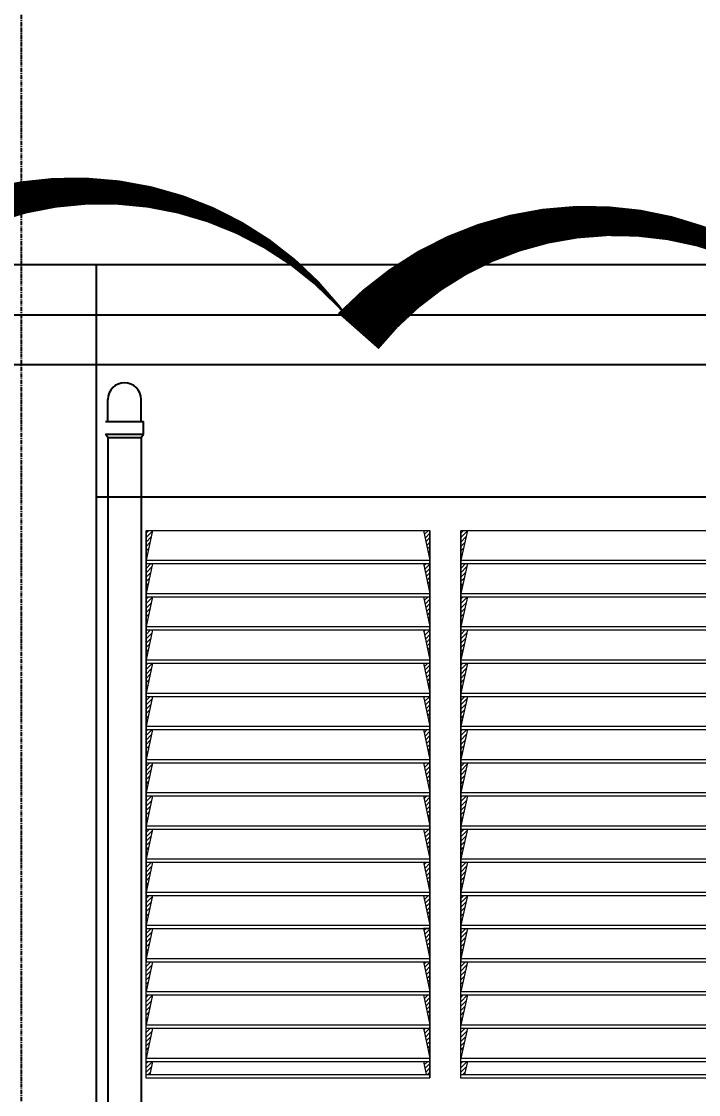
# Model space of a CAD drawing. Header units: inches. Extents: x 102027 to 175311, y -32523 to 10797.
# Drawn here: x 133638 to 135676, y 955 to 4189 of the extents above; entities that cross this region are included whole.
import ezdxf
from ezdxf import colors
from ezdxf.entities.mleader import LeaderData, LeaderLine
from ezdxf.math import Vec2, Vec3

# ---------------------------------------------------------------- set-up
doc = ezdxf.new("R2010")
doc.units = ezdxf.units.IN
doc.header["$MEASUREMENT"] = 0
for name, pattern in [('CENTER', [2, 1.25, -0.25, 0.25, -0.25]), ('HIDDEN', [0.375, 0.25, -0.125]), ('HIDDEN2', [0.1875, 0.125, -0.0625])]:
    doc.linetypes.add(name, pattern=pattern)
for name, color, linetype in [('1', 1, 'CENTER'), ('M-CLOUD', 2, 'Continuous'), ('M-HVAC-PIPE-NEW', 6, 'HIDDEN2'), ('M-X-BKGD', 8, 'Continuous')]:
    doc.layers.add(name, color=color, linetype=linetype)
doc.layers.add('grid nos', color=253, linetype='Continuous', lineweight=0)
doc.styles.add('RomanS', font='romans.shx', dxfattribs={"width": 0.8})

# ---------------------------------------------------------------- blocks, each defined once
blk = doc.blocks.new('VIL LOUVER 1')
at = {"layer": '1', "color": 170, "lineweight": 0}
for p, q in [((109432.2, 13061.1), (110287.2, 13061.1)), ((109432.2, 11761.1), (109432.2, 13061.1)), ((109432.2, 13061.1), (109432.2, 11761.1)), ((110267.2, 13061.1), (110287.2, 13061.1)), ((110267.2, 13061.1), (110287.2, 13061.1)), ((110287.2, 11411.1), (110287.2, 13061.1)), ((110287.2, 13061.1), (110287.2, 11411.1)), ((110379.7, 13061.1), (111234.7, 13061.1)), ((110379.7, 11761.1), (110379.7, 13061.1)), ((110379.7, 13061.1), (110379.7, 11761.1)), ((109432.2, 12971.1), (110287.2, 12971.1)), ((110379.7, 12971.1), (111234.7, 12971.1)), ((109432.2, 12961.1), (110287.2, 12961.1)), ((110267.2, 12961.1), (110287.2, 12961.1)), ((110267.2, 12961.1), (110287.2, 12961.1)), ((110379.7, 12961.1), (111234.7, 12961.1)), ((109432.2, 12871.1), (110287.2, 12871.1)), ((109432.2, 12861.1), (110287.2, 12861.1)), ((110267.2, 12861.1), (110287.2, 12861.1)), ((110267.2, 12861.1), (110287.2, 12861.1)), ((110379.7, 12871.1), (111234.7, 12871.1)), ((110379.7, 12861.1), (111234.7, 12861.1)), ((109432.2, 12771.1), (110287.2, 12771.1)), ((109432.2, 12761.1), (110287.2, 12761.1)), ((110267.2, 12761.1), (110287.2, 12761.1)), ((110267.2, 12761.1), (110287.2, 12761.1)), ((110379.7, 12771.1), (111234.7, 12771.1)), ((110379.7, 12761.1), (111234.7, 12761.1)), ((109432.2, 12671.1), (110287.2, 12671.1)), ((109432.2, 12661.1), (110287.2, 12661.1)), ((110267.2, 12661.1), (110287.2, 12661.1)), ((110267.2, 12661.1), (110287.2, 12661.1)), ((110379.7, 12671.1), (111234.7, 12671.1)), ((110379.7, 12661.1), (111234.7, 12661.1)), ((109432.2, 12571.1), (110287.2, 12571.1)), ((109432.2, 12561.1), (110287.2, 12561.1)), ((110267.2, 12561.1), (110287.2, 12561.1)), ((110267.2, 12561.1), (110287.2, 12561.1)), ((110379.7, 12571.1), (111234.7, 12571.1)), ((110379.7, 12561.1), (111234.7, 12561.1)), ((109432.2, 12471.1), (110287.2, 12471.1)), ((109432.2, 12461.1), (110287.2, 12461.1)), ((110267.2, 12461.1), (110287.2, 12461.1)), ((110267.2, 12461.1), (110287.2, 12461.1)), ((110379.7, 12471.1), (111234.7, 12471.1)), ((110379.7, 12461.1), (111234.7, 12461.1)), ((109432.2, 12371.1), (110287.2, 12371.1)), ((109432.2, 12361.1), (110287.2, 12361.1)), ((110267.2, 12361.1), (110287.2, 12361.1)), ((110267.2, 12361.1), (110287.2, 12361.1)), ((110379.7, 12371.1), (111234.7, 12371.1)), ((110379.7, 12361.1), (111234.7, 12361.1)), ((109432.2, 12271.1), (110287.2, 12271.1)), ((109432.2, 12261.1), (110287.2, 12261.1)), ((110267.2, 12261.1), (110287.2, 12261.1)), ((110267.2, 12261.1), (110287.2, 12261.1)), ((110379.7, 12271.1), (111234.7, 12271.1)), ((110379.7, 12261.1), (111234.7, 12261.1)), ((109432.2, 12171.1), (110287.2, 12171.1)), ((109432.2, 12161.1), (110287.2, 12161.1)), ((110267.2, 12161.1), (110287.2, 12161.1)), ((110267.2, 12161.1), (110287.2, 12161.1)), ((110379.7, 12171.1), (111234.7, 12171.1)), ((110379.7, 12161.1), (111234.7, 12161.1)), ((109432.2, 12071.1), (110287.2, 12071.1)), ((110379.7, 12071.1), (111234.7, 12071.1)), ((109432.2, 12061.1), (110287.2, 12061.1)), ((110267.2, 12061.1), (110287.2, 12061.1)), ((110267.2, 12061.1), (110287.2, 12061.1)), ((110379.7, 12061.1), (111234.7, 12061.1)), ((109432.2, 11971.1), (110287.2, 11971.1)), ((110379.7, 11971.1), (111234.7, 11971.1)), ((109432.2, 11961.1), (110287.2, 11961.1)), ((110267.2, 11961.1), (110287.2, 11961.1)), ((110267.2, 11961.1), (110287.2, 11961.1)), ((110379.7, 11961.1), (111234.7, 11961.1)), ((109432.2, 11871.1), (110287.2, 11871.1)), ((110379.7, 11871.1), (111234.7, 11871.1)), ((109432.2, 11861.1), (110287.2, 11861.1)), ((110267.2, 11861.1), (110287.2, 11861.1)), ((110267.2, 11861.1), (110287.2, 11861.1)), ((110379.7, 11861.1), (111234.7, 11861.1)), ((109432.2, 11771.1), (110287.2, 11771.1)), ((109432.2, 11761.1), (110287.2, 11761.1)), ((110267.2, 11761.1), (110287.2, 11761.1)), ((110267.2, 11761.1), (110287.2, 11761.1)), ((110287, 11771.1), (110287.2, 11771.1)), ((110287, 11771.1), (110287.2, 11771.1)), ((110379.7, 11771.1), (111234.7, 11771.1)), ((110379.7, 11761.1), (111234.7, 11761.1)), ((109432.2, 11671.1), (110287.2, 11671.1)), ((109432.2, 11661.1), (110287.2, 11661.1)), ((110267.2, 11661.1), (110287.2, 11661.1)), ((110267.2, 11661.1), (110287.2, 11661.1)), ((110286.8, 11671.1), (110287.2, 11671.1)), ((110286.8, 11671.1), (110287.2, 11671.1)), ((110379.7, 11671.1), (111234.7, 11671.1)), ((110379.7, 11661.1), (111234.7, 11661.1)), ((109432.2, 11571.1), (110287.2, 11571.1)), ((109432.2, 11561.1), (110287.2, 11561.1)), ((110267.2, 11561.1), (110287.2, 11561.1)), ((110267.2, 11561.1), (110287.2, 11561.1)), ((110286.7, 11571.1), (110287.2, 11571.1)), ((110286.7, 11571.1), (110287.2, 11571.1)), ((110379.7, 11571.1), (111234.7, 11571.1)), ((110379.7, 11561.1), (111234.7, 11561.1)), ((109432.2, 11471.1), (110287.2, 11471.1)), ((109432.2, 11461.1), (110287.2, 11461.1)), ((110267.2, 11461.1), (110287.2, 11461.1)), ((110267.2, 11461.1), (110287.2, 11461.1)), ((110286.5, 11471.1), (110287.2, 11471.1)), ((110286.5, 11471.1), (110287.2, 11471.1)), ((110379.7, 11471.1), (111234.7, 11471.1)), ((110379.7, 11461.1), (111234.7, 11461.1)), ((109431.4, 11421.1), (110287.2, 11421.1)), ((110276.1, 11421.1), (110287.2, 11421.1)), ((110276.1, 11421.1), (110286.4, 11421.1)), ((110378.9, 11421.1), (111234.7, 11421.1)), ((109431.4, 11411.1), (110287.2, 11411.1)), ((110286.4, 11411.1), (110287.2, 11411.1)), ((110378.9, 11411.1), (111234.7, 11411.1))]:
    blk.add_line(p, q, dxfattribs=at)
at = {"layer": 'grid nos', "color": 170, "linetype": 'Continuous', "ltscale": 10000}
for p, q in [((109432.2, 13052.5), (109440.7, 13061.1)), ((109432.2, 13039.3), (109451.7, 13058.7)), ((109432.2, 13026), (109447.9, 13041.7)), ((110267.6, 13059.4), (110269.2, 13061.1)), ((110270, 13048.6), (110282.5, 13061.1)), ((110272.4, 13037.7), (110287.2, 13052.5)), ((110274.8, 13026.9), (110287.2, 13039.3)), ((110379.7, 13052.5), (110388.2, 13061.1)), ((110379.7, 13039.3), (110399.2, 13058.7)), ((110379.7, 13026), (110395.4, 13041.7)), ((109432.2, 13012.7), (109444.1, 13024.7)), ((109432.2, 12999.5), (109440.3, 13007.6)), ((110277.2, 13016), (110287.2, 13026)), ((110279.6, 13005.2), (110287.2, 13012.8)), ((110379.7, 13012.7), (110391.6, 13024.7)), ((110379.7, 12999.5), (110387.8, 13007.6)), ((109432.2, 12986.2), (109436.5, 12990.6)), ((109432.2, 12973), (109432.7, 12973.5)), ((110282, 12994.3), (110287.2, 12999.5)), ((110284.4, 12983.5), (110287.2, 12986.2)), ((110286.8, 12972.6), (110287.2, 12973)), ((110379.7, 12986.2), (110384, 12990.6)), ((110379.7, 12973), (110380.2, 12973.5)), ((109432.2, 12959.7), (109433.5, 12961.1)), ((109432.2, 12946.5), (109446.8, 12961.1)), ((109432.2, 12933.2), (109449.9, 12950.9)), ((110268.7, 12954.5), (110275.3, 12961.1)), ((110271.1, 12943.6), (110287.2, 12959.7)), ((110273.5, 12932.8), (110287.2, 12946.5)), ((110379.7, 12959.7), (110381, 12961.1)), ((110379.7, 12946.5), (110394.3, 12961.1)), ((110379.7, 12933.2), (110397.4, 12950.9)), ((109432.2, 12919.9), (109446.2, 12933.9)), ((109432.2, 12906.7), (109442.4, 12916.9)), ((110275.9, 12921.9), (110287.2, 12933.2)), ((110278.3, 12911.1), (110287.2, 12920)), ((110280.7, 12900.2), (110287.2, 12906.7)), ((110379.7, 12919.9), (110393.7, 12933.9)), ((110379.7, 12906.7), (110389.9, 12916.9)), ((109432.2, 12893.4), (109438.6, 12899.8)), ((109432.2, 12880.2), (109434.8, 12882.8)), ((110283.1, 12889.4), (110287.2, 12893.4)), ((110285.5, 12878.5), (110287.2, 12880.2)), ((110379.7, 12893.4), (110386.1, 12899.8)), ((110379.7, 12880.2), (110382.3, 12882.8)), ((109432.2, 12853.6), (109439.6, 12861.1)), ((109432.2, 12840.4), (109452, 12860.2)), ((109432.2, 12827.1), (109448.2, 12843.2)), ((110267.4, 12860.3), (110268.1, 12861.1)), ((110269.8, 12849.5), (110281.3, 12861.1)), ((110272.2, 12838.6), (110287.2, 12853.7)), ((110274.6, 12827.8), (110287.2, 12840.4)), ((110379.7, 12853.6), (110387.1, 12861.1)), ((110379.7, 12840.4), (110399.5, 12860.2)), ((110379.7, 12827.1), (110395.7, 12843.2)), ((109432.2, 12813.9), (109444.4, 12826.1)), ((109432.2, 12800.6), (109440.6, 12809.1)), ((110277, 12816.9), (110287.2, 12827.1)), ((110279.4, 12806.1), (110287.2, 12813.9)), ((110379.7, 12813.9), (110391.9, 12826.1)), ((110379.7, 12800.6), (110388.1, 12809.1)), ((109432.2, 12787.4), (109436.8, 12792)), ((109432.2, 12774.1), (109433.1, 12775)), ((110281.8, 12795.3), (110287.2, 12800.6)), ((110284.2, 12784.4), (110287.2, 12787.4)), ((110286.6, 12773.6), (110287.2, 12774.1)), ((110379.7, 12787.4), (110384.3, 12792)), ((110379.7, 12774.1), (110380.6, 12775)), ((109432.2, 12760.8), (109432.4, 12761.1)), ((109432.2, 12747.6), (109445.7, 12761.1)), ((109432.2, 12734.3), (109450.3, 12752.4)), ((110268.5, 12755.4), (110274.1, 12761.1)), ((110270.9, 12744.5), (110287.2, 12760.9)), ((110273.3, 12733.7), (110287.2, 12747.6)), ((110379.7, 12760.8), (110379.9, 12761.1)), ((110379.7, 12747.6), (110393.2, 12761.1)), ((110379.7, 12734.3), (110397.8, 12752.4)), ((109432.2, 12721.1), (109446.5, 12735.4)), ((109432.2, 12707.8), (109442.7, 12718.3)), ((110275.7, 12722.8), (110287.2, 12734.3)), ((110278.1, 12712), (110287.2, 12721.1)), ((110379.7, 12721.1), (110394, 12735.4)), ((110379.7, 12707.8), (110390.2, 12718.3)), ((109432.2, 12694.5), (109438.9, 12701.3)), ((109432.2, 12681.3), (109435.1, 12684.2)), ((110280.5, 12701.1), (110287.2, 12707.8)), ((110282.9, 12690.3), (110287.2, 12694.6)), ((110285.3, 12679.4), (110287.2, 12681.3)), ((110379.7, 12694.5), (110386.4, 12701.3)), ((110379.7, 12681.3), (110382.6, 12684.2)), ((109432.2, 12654.8), (109438.5, 12661.1)), ((109432.2, 12641.5), (109451.7, 12661.1)), ((110269.6, 12650.4), (110280.2, 12661.1)), ((110272, 12639.6), (110287.2, 12654.8)), ((110379.7, 12654.8), (110386, 12661.1)), ((110379.7, 12641.5), (110399.2, 12661.1)), ((109432.2, 12628.3), (109448.5, 12644.6)), ((109432.2, 12615), (109444.7, 12627.6)), ((110274.4, 12628.7), (110287.2, 12641.5)), ((110276.8, 12617.9), (110287.2, 12628.3)), ((110279.2, 12607), (110287.2, 12615)), ((110379.7, 12628.3), (110396, 12644.6)), ((110379.7, 12615), (110392.2, 12627.6)), ((109432.2, 12601.7), (109441, 12610.5)), ((109432.2, 12588.5), (109437.2, 12593.5)), ((110281.6, 12596.2), (110287.2, 12601.8)), ((110284, 12585.3), (110287.2, 12588.5)), ((110379.7, 12601.7), (110388.5, 12610.5)), ((110379.7, 12588.5), (110384.7, 12593.5)), ((109432.2, 12575.2), (109433.4, 12576.4)), ((109432.2, 12548.7), (109444.5, 12561.1)), ((109432.2, 12535.4), (109450.6, 12553.8)), ((110268.2, 12556.3), (110273, 12561.1)), ((110270.7, 12545.4), (110286.3, 12561.1)), ((110273.1, 12534.6), (110287.2, 12548.7)), ((110286.4, 12574.5), (110287.2, 12575.2)), ((110379.7, 12575.2), (110380.9, 12576.4)), ((110379.7, 12548.7), (110392, 12561.1)), ((110379.7, 12535.4), (110398.1, 12553.8)), ((109432.2, 12522.2), (109446.8, 12536.8)), ((109432.2, 12508.9), (109443, 12519.8)), ((110275.5, 12523.8), (110287.2, 12535.5)), ((110277.9, 12512.9), (110287.2, 12522.2)), ((110379.7, 12522.2), (110394.3, 12536.8)), ((110379.7, 12508.9), (110390.5, 12519.8)), ((109432.2, 12495.7), (109439.2, 12502.7)), ((109432.2, 12482.4), (109435.4, 12485.7)), ((110280.3, 12502.1), (110287.2, 12508.9)), ((110282.7, 12491.2), (110287.2, 12495.7)), ((110379.7, 12495.7), (110386.7, 12502.7)), ((110379.7, 12482.4), (110382.9, 12485.7)), ((109432.2, 12455.9), (109437.3, 12461.1)), ((109432.2, 12442.6), (109450.6, 12461.1)), ((110269.4, 12451.3), (110279.1, 12461.1)), ((110271.8, 12440.5), (110287.2, 12455.9)), ((110285.1, 12480.4), (110287.2, 12482.4)), ((110379.7, 12455.9), (110384.8, 12461.1)), ((110379.7, 12442.6), (110398.1, 12461.1)), ((109432.2, 12429.4), (109448.9, 12446)), ((109432.2, 12416.1), (109445.1, 12429)), ((110274.2, 12429.6), (110287.2, 12442.7)), ((110276.6, 12418.8), (110287.2, 12429.4)), ((110379.7, 12429.4), (110396.4, 12446)), ((110379.7, 12416.1), (110392.6, 12429)), ((109432.2, 12402.9), (109441.3, 12412)), ((109432.2, 12389.6), (109437.5, 12394.9)), ((110279, 12407.9), (110287.2, 12416.1)), ((110281.4, 12397.1), (110287.2, 12402.9)), ((110283.8, 12386.2), (110287.2, 12389.6)), ((110379.7, 12402.9), (110388.8, 12412)), ((110379.7, 12389.6), (110385, 12394.9)), ((109432.2, 12376.3), (109433.7, 12377.9)), ((109432.2, 12349.8), (109443.4, 12361.1)), ((109432.2, 12336.6), (109450.9, 12355.3)), ((110268, 12357.2), (110271.9, 12361.1)), ((110270.5, 12346.4), (110285.1, 12361.1)), ((110286.2, 12375.4), (110287.2, 12376.4)), ((110379.7, 12376.3), (110381.2, 12377.9)), ((110379.7, 12349.8), (110390.9, 12361.1)), ((110379.7, 12336.6), (110398.4, 12355.3)), ((109432.2, 12323.3), (109447.1, 12338.2)), ((110272.9, 12335.5), (110287.2, 12349.8)), ((110275.3, 12324.7), (110287.2, 12336.6)), ((110277.7, 12313.8), (110287.2, 12323.3)), ((110379.7, 12323.3), (110394.6, 12338.2)), ((109432.2, 12310.1), (109443.3, 12321.2)), ((109432.2, 12296.8), (109439.5, 12304.2)), ((110280.1, 12303), (110287.2, 12310.1)), ((110282.5, 12292.1), (110287.2, 12296.8)), ((110379.7, 12310.1), (110390.8, 12321.2)), ((110379.7, 12296.8), (110387, 12304.2)), ((109432.2, 12283.5), (109435.8, 12287.1)), ((109432.2, 12257), (109436.2, 12261.1)), ((109432.2, 12243.8), (109449.5, 12261.1)), ((110269.1, 12252.3), (110277.9, 12261.1)), ((110271.6, 12241.4), (110287.2, 12257)), ((110284.9, 12281.3), (110287.2, 12283.6)), ((110379.7, 12283.5), (110383.3, 12287.1)), ((110379.7, 12257), (110383.7, 12261.1)), ((110379.7, 12243.8), (110397, 12261.1)), ((109432.2, 12230.5), (109449.2, 12247.5)), ((109432.2, 12217.2), (109445.4, 12230.4)), ((110274, 12230.6), (110287.2, 12243.8)), ((110276.4, 12219.7), (110287.2, 12230.5)), ((110379.7, 12230.5), (110396.7, 12247.5)), ((110379.7, 12217.2), (110392.9, 12230.4)), ((109432.2, 12204), (109441.6, 12213.4)), ((109432.2, 12190.7), (109437.8, 12196.4)), ((110278.8, 12208.9), (110287.2, 12217.3)), ((110281.2, 12198), (110287.2, 12204)), ((110379.7, 12204), (110389.1, 12213.4)), ((110379.7, 12190.7), (110385.3, 12196.4)), ((109432.2, 12177.5), (109434, 12179.3)), ((109432.2, 12151), (109442.3, 12161.1)), ((110267.8, 12158.1), (110270.8, 12161.1)), ((110270.3, 12147.3), (110284, 12161.1)), ((110283.6, 12187.2), (110287.2, 12190.7)), ((110286, 12176.3), (110287.2, 12177.5)), ((110379.7, 12177.5), (110381.5, 12179.3)), ((110379.7, 12151), (110389.8, 12161.1)), ((109432.2, 12137.7), (109451.2, 12156.7)), ((109432.2, 12124.4), (109447.4, 12139.7)), ((110272.7, 12136.4), (110287.2, 12151)), ((110275.1, 12125.6), (110287.2, 12137.7)), ((110379.7, 12137.7), (110398.7, 12156.7)), ((110379.7, 12124.4), (110394.9, 12139.7)), ((109432.2, 12111.2), (109443.7, 12122.6)), ((109432.2, 12097.9), (109439.9, 12105.6)), ((110277.5, 12114.7), (110287.2, 12124.5)), ((110279.9, 12103.9), (110287.2, 12111.2)), ((110282.3, 12093.1), (110287.2, 12097.9)), ((110379.7, 12111.2), (110391.2, 12122.6)), ((110379.7, 12097.9), (110387.4, 12105.6)), ((109432.2, 12084.7), (109436.1, 12088.6)), ((109432.2, 12071.4), (109432.3, 12071.5)), ((110284.7, 12082.2), (110287.2, 12084.7)), ((110287.1, 12071.4), (110287.2, 12071.4)), ((110379.7, 12084.7), (110383.6, 12088.6)), ((110379.7, 12071.4), (110379.8, 12071.5)), ((109432.2, 12058.2), (109435.1, 12061.1)), ((109432.2, 12044.9), (109448.4, 12061.1)), ((109432.2, 12031.6), (109449.5, 12048.9)), ((109432.2, 12018.4), (109445.7, 12031.9)), ((110268.9, 12053.2), (110276.8, 12061.1)), ((110271.4, 12042.3), (110287.2, 12058.2)), ((110273.8, 12031.5), (110287.2, 12044.9)), ((110276.2, 12020.6), (110287.2, 12031.6)), ((110379.7, 12058.2), (110382.6, 12061.1)), ((110379.7, 12044.9), (110395.9, 12061.1)), ((110379.7, 12031.6), (110397, 12048.9)), ((110379.7, 12018.4), (110393.2, 12031.9)), ((109432.2, 12005.1), (109441.9, 12014.8)), ((110278.6, 12009.8), (110287.2, 12018.4)), ((110281, 11998.9), (110287.2, 12005.1)), ((110379.7, 12005.1), (110389.4, 12014.8)), ((109432.2, 11991.9), (109438.1, 11997.8)), ((109432.2, 11978.6), (109434.3, 11980.8)), ((110283.4, 11988.1), (110287.2, 11991.9)), ((110285.8, 11977.2), (110287.2, 11978.6)), ((110379.7, 11991.9), (110385.6, 11997.8)), ((110379.7, 11978.6), (110381.8, 11980.8)), ((109432.2, 11952.1), (109441.2, 11961.1)), ((109432.2, 11938.8), (109451.6, 11958.2)), ((109432.2, 11925.6), (109447.8, 11941.1)), ((110267.6, 11959.1), (110269.6, 11961.1)), ((110270, 11948.2), (110282.9, 11961.1)), ((110272.5, 11937.4), (110287.2, 11952.1)), ((110274.9, 11926.5), (110287.2, 11938.8)), ((110379.7, 11952.1), (110388.7, 11961.1)), ((110379.7, 11938.8), (110399.1, 11958.2)), ((110379.7, 11925.6), (110395.3, 11941.1)), ((109432.2, 11912.3), (109444, 11924.1)), ((109432.2, 11899.1), (109440.2, 11907.1)), ((110277.3, 11915.7), (110287.2, 11925.6)), ((110279.7, 11904.8), (110287.2, 11912.3)), ((110379.7, 11912.3), (110391.5, 11924.1)), ((110379.7, 11899.1), (110387.7, 11907.1)), ((109432.2, 11885.8), (109436.4, 11890)), ((109432.2, 11872.5), (109432.6, 11873)), ((110282.1, 11894), (110287.2, 11899.1)), ((110284.5, 11883.1), (110287.2, 11885.8)), ((110286.9, 11872.3), (110287.2, 11872.6)), ((110379.7, 11885.8), (110383.9, 11890)), ((110379.7, 11872.5), (110380.1, 11873)), ((109432.2, 11859.3), (109434, 11861.1)), ((109432.2, 11846), (109447.2, 11861.1)), ((109432.2, 11832.8), (109449.8, 11850.4)), ((110268.7, 11854.1), (110275.7, 11861.1)), ((110271.1, 11843.2), (110287.2, 11859.3)), ((110273.6, 11832.4), (110287.2, 11846)), ((110379.7, 11859.3), (110381.5, 11861.1)), ((110379.7, 11846), (110394.7, 11861.1)), ((110379.7, 11832.8), (110397.3, 11850.4)), ((109432.2, 11819.5), (109446, 11833.3)), ((109432.2, 11806.2), (109442.2, 11816.3)), ((110276, 11821.6), (110287.2, 11832.8)), ((110278.4, 11810.7), (110287.2, 11819.5)), ((110280.8, 11799.9), (110287.2, 11806.3)), ((110379.7, 11819.5), (110393.5, 11833.3)), ((110379.7, 11806.2), (110389.7, 11816.3)), ((109432.2, 11793), (109438.5, 11799.3)), ((109432.2, 11779.7), (109434.7, 11782.2)), ((110283.2, 11789), (110287.2, 11793)), ((110285.6, 11778.2), (110287.2, 11779.7)), ((110379.7, 11793), (110386, 11799.3)), ((110379.7, 11779.7), (110382.2, 11782.2)), ((109432.2, 11759.7), (109433.5, 11761.1)), ((109432.2, 11746.5), (109446.8, 11761.1)), ((109432.2, 11733.2), (109449.9, 11750.9)), ((110268.7, 11754.5), (110275.3, 11761.1)), ((110271.1, 11743.6), (110287.2, 11759.7)), ((110273.5, 11732.8), (110287.2, 11746.5)), ((110379.7, 11759.7), (110381, 11761.1)), ((110379.7, 11746.5), (110394.3, 11761.1)), ((110379.7, 11733.2), (110397.4, 11750.9)), ((109432.2, 11719.9), (109446.2, 11733.9)), ((109432.2, 11706.7), (109442.4, 11716.9)), ((110275.9, 11721.9), (110287.2, 11733.2)), ((110278.3, 11711.1), (110287.2, 11720)), ((110379.7, 11719.9), (110393.7, 11733.9)), ((110379.7, 11706.7), (110389.9, 11716.9)), ((109432.2, 11693.4), (109438.6, 11699.8)), ((109432.2, 11680.2), (109434.8, 11682.8)), ((110280.7, 11700.2), (110287.2, 11706.7)), ((110283.1, 11689.4), (110287.2, 11693.4)), ((110285.5, 11678.5), (110287.2, 11680.2)), ((110379.7, 11693.4), (110386.1, 11699.8)), ((110379.7, 11680.2), (110382.3, 11682.8)), ((109432.2, 11653.6), (109439.6, 11661.1)), ((109432.2, 11640.4), (109452, 11660.2)), ((109432.2, 11627.1), (109448.2, 11643.2)), ((110267.4, 11660.3), (110268.1, 11661.1)), ((110269.8, 11649.5), (110281.3, 11661.1)), ((110272.2, 11638.6), (110287.2, 11653.7)), ((110379.7, 11653.6), (110387.1, 11661.1)), ((110379.7, 11640.4), (110399.5, 11660.2)), ((110379.7, 11627.1), (110395.7, 11643.2)), ((109432.2, 11613.9), (109444.4, 11626.1)), ((110274.6, 11627.8), (110287.2, 11640.4)), ((110277, 11616.9), (110287.2, 11627.1)), ((110279.4, 11606.1), (110287.2, 11613.9)), ((110379.7, 11613.9), (110391.9, 11626.1)), ((109432.2, 11600.6), (109440.6, 11609.1)), ((109432.2, 11587.4), (109436.8, 11592)), ((110281.8, 11595.3), (110287.2, 11600.6)), ((110284.2, 11584.4), (110287.2, 11587.4)), ((110379.7, 11600.6), (110388.1, 11609.1)), ((110379.7, 11587.4), (110384.3, 11592)), ((109432.2, 11574.1), (109433.1, 11575)), ((109432.2, 11560.8), (109432.4, 11561.1)), ((109432.2, 11547.6), (109445.7, 11561.1)), ((109432.2, 11534.3), (109450.3, 11552.4)), ((110268.5, 11555.4), (110274.1, 11561.1)), ((110270.9, 11544.5), (110287.2, 11560.9)), ((110273.3, 11533.7), (110287.2, 11547.6)), ((110286.6, 11573.6), (110287.2, 11574.1)), ((110379.7, 11574.1), (110380.6, 11575)), ((110379.7, 11560.8), (110379.9, 11561.1)), ((110379.7, 11547.6), (110393.2, 11561.1)), ((110379.7, 11534.3), (110397.8, 11552.4)), ((109432.2, 11521.1), (109446.5, 11535.4)), ((109432.2, 11507.8), (109442.7, 11518.3)), ((110275.7, 11522.8), (110287.2, 11534.3)), ((110278.1, 11512), (110287.2, 11521.1)), ((110379.7, 11521.1), (110394, 11535.4)), ((110379.7, 11507.8), (110390.2, 11518.3)), ((109432.2, 11494.5), (109438.9, 11501.3)), ((109432.2, 11481.3), (109435.1, 11484.2)), ((110280.5, 11501.1), (110287.2, 11507.8)), ((110282.9, 11490.3), (110287.2, 11494.6)), ((110285.3, 11479.4), (110287.2, 11481.3)), ((110379.7, 11494.5), (110386.4, 11501.3)), ((110379.7, 11481.3), (110382.6, 11484.2)), ((109432.2, 11454.8), (109438.5, 11461.1)), ((109432.2, 11441.5), (109451.7, 11461.1)), ((110269.6, 11450.4), (110280.2, 11461.1)), ((110272, 11439.6), (110287.2, 11454.8)), ((110379.7, 11454.8), (110386, 11461.1)), ((110379.7, 11441.5), (110399.2, 11461.1)), ((109432.2, 11428.3), (109448.5, 11444.6)), ((109438.2, 11421.1), (109444.7, 11427.6)), ((110274.4, 11428.7), (110287.2, 11441.5)), ((110280, 11421.1), (110287.2, 11428.3)), ((110379.7, 11428.3), (110396, 11444.6)), ((110385.7, 11421.1), (110392.2, 11427.6))]:
    blk.add_line(p, q, dxfattribs=at)
at = {"layer": 'grid nos', "color": 170, "linetype": 'HIDDEN', "ltscale": 10000}
for p, q in [((109452.2, 13061.1), (109432.2, 12971.1)), ((110267.2, 13061.1), (110287.2, 12971.1)), ((110399.7, 13061.1), (110379.7, 12971.1)), ((109452.2, 12961.1), (109432.2, 12871.1)), ((110267.2, 12961.1), (110287.2, 12871.1)), ((110399.7, 12961.1), (110379.7, 12871.1)), ((109452.2, 12861.1), (109432.2, 12771.1)), ((110267.2, 12861.1), (110287.2, 12771.1)), ((110399.7, 12861.1), (110379.7, 12771.1)), ((109452.2, 12761.1), (109432.2, 12671.1)), ((110267.2, 12761.1), (110287.2, 12671.1)), ((110399.7, 12761.1), (110379.7, 12671.1)), ((109452.2, 12661.1), (109432.2, 12571.1)), ((110267.2, 12661.1), (110287.2, 12571.1)), ((110399.7, 12661.1), (110379.7, 12571.1)), ((109452.2, 12561.1), (109432.2, 12471.1)), ((110267.2, 12561.1), (110287.2, 12471.1)), ((110399.7, 12561.1), (110379.7, 12471.1)), ((109452.2, 12461.1), (109432.2, 12371.1)), ((110267.2, 12461.1), (110287.2, 12371.1)), ((110399.7, 12461.1), (110379.7, 12371.1)), ((109452.2, 12361.1), (109432.2, 12271.1)), ((110267.2, 12361.1), (110287.2, 12271.1)), ((110399.7, 12361.1), (110379.7, 12271.1)), ((109452.2, 12261.1), (109432.2, 12171.1)), ((110267.2, 12261.1), (110287.2, 12171.1)), ((110399.7, 12261.1), (110379.7, 12171.1)), ((109452.2, 12161.1), (109432.2, 12071.1)), ((110267.2, 12161.1), (110287.2, 12071.1)), ((110399.7, 12161.1), (110379.7, 12071.1)), ((109452.2, 12061.1), (109432.2, 11971.1)), ((110267.2, 12061.1), (110287.2, 11971.1)), ((110399.7, 12061.1), (110379.7, 11971.1)), ((109452.2, 11961.1), (109432.2, 11871.1)), ((110267.2, 11961.1), (110287.2, 11871.1)), ((110399.7, 11961.1), (110379.7, 11871.1)), ((109432.2, 11771.1), (109432.2, 11861.1)), ((109432.2, 11861.1), (109452.2, 11861.1)), ((109452.2, 11861.1), (109432.2, 11771.1)), ((109432.2, 11411.1), (109432.2, 11861.1)), ((110287.2, 11861.1), (110267.2, 11861.1)), ((110267.2, 11861.1), (110287.2, 11771.1)), ((110286.4, 11411.1), (110287.2, 11861.1)), ((110287.2, 11771.1), (110287.2, 11861.1)), ((110379.7, 11771.1), (110379.7, 11861.1)), ((110379.7, 11861.1), (110399.7, 11861.1)), ((110399.7, 11861.1), (110379.7, 11771.1)), ((110379.7, 11411.1), (110379.7, 11861.1)), ((109452.2, 11761.1), (109432.2, 11671.1)), ((110267.2, 11761.1), (110287.2, 11671.1)), ((110399.7, 11761.1), (110379.7, 11671.1)), ((109452.2, 11661.1), (109432.2, 11571.1)), ((110267.2, 11661.1), (110287.2, 11571.1)), ((110399.7, 11661.1), (110379.7, 11571.1)), ((109452.2, 11561.1), (109432.2, 11471.1)), ((110267.2, 11561.1), (110287.2, 11471.1)), ((110399.7, 11561.1), (110379.7, 11471.1)), ((109452.2, 11461.1), (109443.3, 11421.1)), ((110267.2, 11461.1), (110276.1, 11421.1)), ((110399.7, 11461.1), (110390.8, 11421.1)), ((109441.1, 11411.1), (109441, 11410.5)), ((110388.6, 11411.1), (110388.5, 11410.5))]:
    blk.add_line(p, q, dxfattribs=at)

msp = doc.modelspace()

# ---------------------------------------------------------------- linework, layer by layer
at = {"layer": 'M-CLOUD'}
msp.add_lwpolyline([(125097.3, 485.5, 0, 163.4, 0.520567), (126731.7, 498.2, 0, 163.4, 0.520567), (128366.1, 511, 0, 163.4, 0.520567), (130000.4, 521, 0, 163.4, 0.520567), (131631.7, 420.3, 0, 163.4, 0.520567), (133263.5, 350, 0, 163.4, 0.520567), (134897.3, 393.6, 0, 163.4, 0.520567), (136435.6, 740.1, 0, 163.4, 0.520567), (137169.7, 2015.9, 0, 163.4, 0.520567), (136247.9, 3075.8, 0, 163.4, 0.520567), (134651.6, 3255.5, 0, 163.4, 0.520567), (133017.2, 3249.1, 0, 163.4, 0.520567), (131382.8, 3237.9, 0, 163.4, 0.520567), (129748.4, 3226.6, 0, 163.4, 0.520567), (128114.1, 3215.3, 0, 163.4, 0.520567), (126479.7, 3204, 0, 163.4, 0.520567)], format="xyseb", dxfattribs=at)
at = {"layer": 'M-X-BKGD', "color": 8, "linetype": 'CENTER', "ltscale": 10}
msp.add_line((133637.6, -6544.1), (133637.6, 9596.6), dxfattribs=at)
at = {"layer": 'M-X-BKGD', "color": 8}
for p, q in [((137362.6, 3455.2), (117912.6, 3455.2)), ((133862.6, 3455.2), (133862.6, -6346.1)), ((133897.7, 2983.6), (133897.7, 3050.2)), ((133997.7, 2983.6), (133997.7, 3050.2)), ((133890.3, 2983.6), (134005.1, 2983.6)), ((134005.1, 2945.2), (134005.1, 2983.6)), ((133890.3, 2945.2), (134005.1, 2945.2)), ((133897.7, 2935.4), (133890.3, 2945.2)), ((133997.7, 2935.4), (134005.1, 2945.2)), ((133897.7, 2935.4), (133897.7, -6394.8)), ((133897.7, 2935.4), (133997.7, 2935.4)), ((133997.7, 2935.4), (133997.7, -6394.8)), ((136912.6, 2755.2), (133862.6, 2755.2))]:
    msp.add_line(p, q, dxfattribs=at)
at = {"layer": 'M-X-BKGD', "color": 8, "linetype": 'HIDDEN', "ltscale": 5}
for p, q in [((118137.6, 3305.2), (137137.6, 3305.2)), ((118137.6, 3155.2), (137137.6, 3155.2))]:
    msp.add_line(p, q, dxfattribs=at)
at = {"layer": 'M-X-BKGD', "color": 8}
msp.add_arc((133947.7, 3050.2), 50, 0, 180, dxfattribs=at)

# ---------------------------------------------------------------- block references
msp.add_blockref('VIL LOUVER 1', (24580.4, -10405.9))

# ---------------------------------------------------------------- next in the draw order: leaders
at = {"layer": 'M-HVAC-PIPE-NEW'}
ml = msp.add_multileader_mtext('Standard', dxfattribs=at)
ml.set_content('RAIN PROOF LOUVERS\\P(TYP.)', color=2, style='RomanS')
ml.set_leader_properties(color=2)
ml.build(insert=Vec2(0, 0))
ml.multileader.update_dxf_attribs({"dogleg_length": 16769.6, "arrow_head_size": 600})
ctx = ml.context
ctx.base_point, ctx.char_height, ctx.arrow_head_size, ctx.landing_gap_size, ctx.plane_origin = Vec3(127262.3, 6329.1), 600, 600, 1000, Vec3(129700, 13726.6)
notes = []
notes.append((ctx, [(0, (1, 1, 0), (124799.9, 6329.1), (1, 0), 2462.4, [(0, [(124799.9, 3493.6)], 0, [])])]))
ctx.mtext.insert, ctx.mtext.flow_direction = Vec3(128262.3, 6729.1), 5
ctx.mtext.has_bg_fill, ctx.mtext.bg_color, ctx.mtext.bg_scale_factor, ctx.mtext.bg_transparency, ctx.mtext.use_window_bg_color = 1, -1023410167, 1.5, 0, 1
for ctx, leaders in notes:
    for number, flags, end, landing, length, lines in leaders:
        leader = LeaderData()
        leader.index, (leader.has_last_leader_line, leader.has_dogleg_vector, leader.attachment_direction) = number, flags
        leader.last_leader_point, leader.dogleg_vector, leader.dogleg_length = Vec3(end), Vec3(landing), length
        for number, points, colour, breaks in lines:
            line = LeaderLine()
            line.index, line.vertices, line.color, line.breaks = number, Vec3.list(points), colors.encode_raw_color(colour), breaks
            leader.lines.append(line)
        ctx.leaders.append(leader)

doc.saveas('drawing.dxf')
